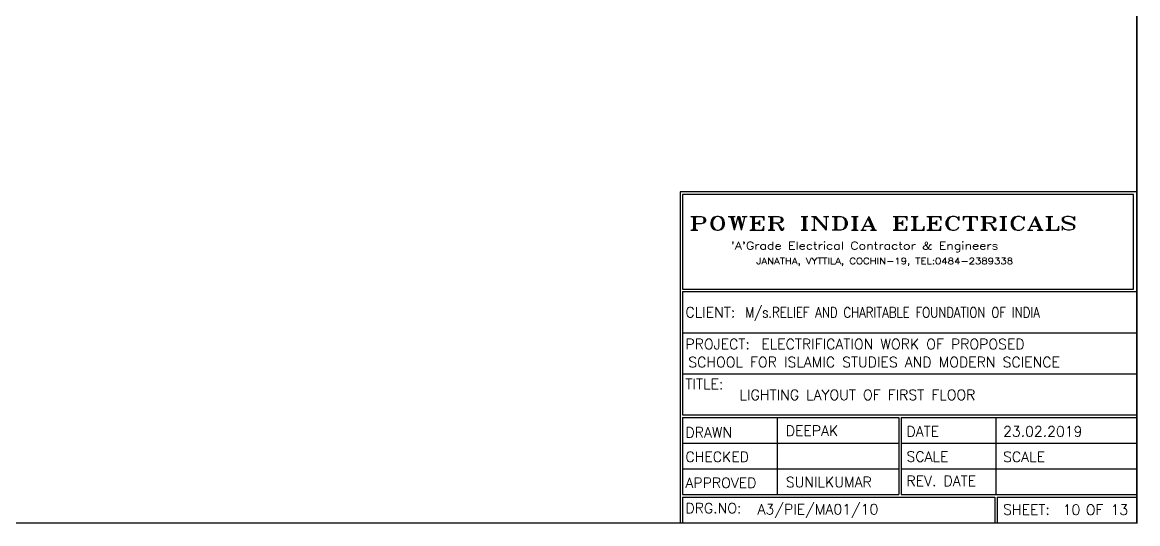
# Model space of a CAD drawing. Header units: inches. Extents: x -221585 to 401252, y -284294 to 332380.
# Drawn here: x 145244 to 149798, y 50309 to 52358 of the extents above; entities that cross this region are included whole.
import ezdxf

# ---------------------------------------------------------------- set-up
doc = ezdxf.new("R2010")
doc.units = ezdxf.units.IN
doc.header["$MEASUREMENT"] = 0
doc.linetypes.add('HIDDEN2', pattern=[0.1875, 0.125, -0.0625])
doc.layers.add('text', color=72, linetype='HIDDEN2', lineweight=5)
doc.styles.add('ROMAND', font='ROMAND.shx')
doc.styles.add('ROMANT', font='romant', dxfattribs={"width": 0.8, "oblique": 1, "height": 3})

# ---------------------------------------------------------------- blocks, each defined once
blk = doc.blocks.new('HF')
at = {"color": 1}
for s, height, style, width, p in [('POWER INDIA ELECTRICALS', 3.5, 'ROMANT', 1.5, (-34.43, 3.77)), ("'A'Grade Electrical Contractor & Engineers", 2, 'ROMANT', 1.2, (-23.6, -1.27)), ('JANATHA, VYTTILA, COCHIN-19, TEL:0484-2389338 ', 1.6, 'ROMAND', 1.2, (-17, -5.05))]:
    blk.add_text(s, height=height, dxfattribs=dict(at, style=style, width=width)).set_placement(p)

msp = doc.modelspace()

# ---------------------------------------------------------------- linework, layer by layer
at = {"color": 6}
for p, q in [((147939.5, 51257.7), (147939.5, 50753.7)), ((147940.2, 51257.7), (149795.2, 51257.7)), ((147940.2, 51089.7), (149795.2, 51089.7)), ((147940.2, 50921.7), (149795.2, 50921.7)), ((147939.5, 50743.2), (147939.5, 50428.2)), ((147940.2, 50753.7), (149795.2, 50753.7)), ((147940.2, 50743.2), (148823.4, 50743.2)), ((148326.1, 50743.2), (148326.1, 50428.2)), ((148823.4, 50743.2), (148823.4, 50428.2)), ((148832.6, 50743.2), (148832.6, 50428.2)), ((148832.6, 50743.2), (149219.7, 50743.2)), ((149219.7, 50743.2), (149219.7, 50428.2)), ((149219.7, 50743.2), (149795.2, 50743.2)), ((147940.2, 50638.2), (148823.4, 50638.2)), ((148832.6, 50638.2), (149795.2, 50638.2)), ((147940.2, 50533.2), (148244.4, 50533.2)), ((148244.4, 50533.2), (148823.4, 50533.2)), ((148832.6, 50533.2), (149219.7, 50533.2)), ((149219.7, 50533.2), (149795.2, 50533.2)), ((147940.2, 50428.2), (148823.4, 50428.2)), ((147940.2, 50417.7), (149214.5, 50417.7)), ((147940.2, 50417.7), (147940.2, 50312.7)), ((148832.6, 50428.2), (149229.8, 50428.2)), ((149214.5, 50417.7), (149214.5, 50312.2)), ((149225, 50417.7), (149225, 50311.5)), ((149225, 50417.7), (149795.2, 50417.7)), ((149229.8, 50428.2), (149795.2, 50428.2))]:
    msp.add_line(p, q, dxfattribs=at)
at = {"color": 6, "const_width": 6.3}
msp.add_lwpolyline([(149795.2, 50312.2), (141179.9, 50312.2), (141179.9, 56113.4), (149795.2, 56113.4)], close=True, dxfattribs=at)
at = {"color": 6}
for points in [[(147929.7, 51665.1), (147929.7, 50312.2), (149795.2, 50312.2), (149795.2, 51665.1)], [(147940.2, 51654.6), (147940.2, 51268.2), (149781.4, 51268.2), (149781.4, 51654.6)]]:
    msp.add_lwpolyline(points, close=True, dxfattribs=at)

# ---------------------------------------------------------------- block references
at = {"layer": 'text', "color": 1, "xscale": 15.75, "yscale": 15.75, "zscale": 15.75}
msp.add_blockref('HF', (148508.9, 51449.6), dxfattribs=at)

# ---------------------------------------------------------------- texts
at = {"color": 4, "style": 'ROMAND'}
for s, p in [('CLIENT:', (147951.8, 51152.1)), ('PROJECT:', (147951.8, 51022.1)), ('TITLE:', (147951.8, 50858.7)), ('DRAWN', (147951.8, 50661.2)), ('DATE', (148854.3, 50665.3)), ('CHECKED', (147951.8, 50561.5)), ('SCALE', (148854.3, 50562.2)), ('APPROVED', (147951.8, 50455.1)), ('REV. DATE', (148854.3, 50463.1)), ('DRG.NO:', (147951.8, 50351.7)), ('SHEET:', (149248.7, 50345.8))]:
    msp.add_text(s, height=42, dxfattribs=at).set_placement(p)
at = {"color": 246, "style": 'ROMAND', "width": 0.83}
msp.add_text(' M/s.RELIEF AND CHARITABLE FOUNDATION OF INDIA', height=42, dxfattribs=at).set_placement((148172.7, 51151.9))
at = {"color": 246, "style": 'ROMAND'}
for s, p in [('ELECTRIFICATION WORK OF PROPOSED', (148261.8, 51022.1)), ('SCHOOL FOR ISLAMIC STUDIES AND MODERN SCIENCE', (147963.4, 50948.6)), ('23.02.2019', (149248.7, 50665.3)), ('OF 13', (149586.5, 50344.9))]:
    msp.add_text(s, height=42, dxfattribs=at).set_placement(p)
at = {"style": 'ROMAND'}
msp.add_text('LIGHTING LAYOUT OF FIRST FLOOR', height=42, dxfattribs=at).set_placement((148172.7, 50814.6))
for tag, p, s in [('DEEPAK', (148361.6, 50668), 'BTB'), ('SUNILKUMAR', (148361.6, 50458), 'BTB'), ('A3/PIE/MA01/10', (148246.2, 50347.1), 'A3\\PIE\\'), ('10', (149492.2, 50344.9), '-')]:
    msp.add_attdef(tag, p, s, height=42, dxfattribs=at)
at = {"color": 246, "style": 'ROMAND'}
msp.add_attdef('SCALE', (149248.7, 50561.4), 'NTS', height=42, dxfattribs=at)

doc.saveas('drawing.dxf')
